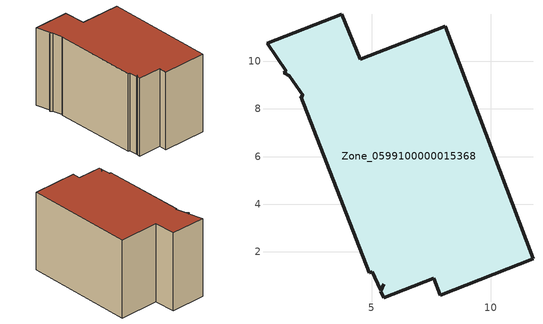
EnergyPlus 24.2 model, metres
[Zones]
Zone_0599100000015368
 floor ground (C_G): 4.52,10.09 8.08,11.47 11.77,1.7 7.87,0.18 7.6,0.88 5.51,0.07 5.39,0.35 5.51,0.64 5.36,0.42 5.03,1.16 4.89,1.12 2.03,8.53 2.12,8.54 1.53,9.4 1.31,9.51 1.42,9.57 0.6,10.76 3.74,11.97 z1.99
 wall outside (C_F): 7.87,0.18 11.77,1.7 8.08,11.47 4.52,10.09 3.74,11.97 0.6,10.76 1.42,9.57 1.31,9.51 1.53,9.4 2.12,8.54 2.03,8.53 4.89,1.12 5.03,1.16 5.36,0.42 5.51,0.64 5.39,0.35 5.51,0.07 7.6,0.88 7.87,0.18 z1.99:9.47
 roof outside (C_R): 1.53,9.4 2.12,8.54 2.03,8.53 4.89,1.12 5.03,1.16 5.36,0.42 5.51,0.64 5.39,0.35 5.51,0.07 7.6,0.88 7.87,0.18 11.77,1.7 8.08,11.47 4.52,10.09 3.74,11.97 0.6,10.76 1.42,9.57 1.31,9.51 z9.47
[BUILDING]
Pand.0599100000015368: North Axis=0; Terrain=City; Loads Convergence Tolerance Value=0.04; Temperature Convergence Tolerance Value=0.4; Solar Distribution=FullExterior; Maximum Number of Warmup Days=25; Minimum Number of Warmup Days=1
[Site:Location]
Rotterdam.The.Hague.AP_ZH_NLD Design_Conditions: Latitude=51.96; Longitude=4.45; Time Zone=1; Elevation=-4.5
[SITE:GROUNDTEMPERATURE:BUILDINGSURFACE]
18, 18, 18, 18, 18, 18, 18, 18, 18, 18, 18, 18
[MATERIAL] Thermal Absorptance=0.9; Solar Absorptance=0.7; Visible Absorptance=0.7
Name | Roughness | Thickness | Conductivity | Density | Specific Heat
G.TC.1946 | MediumSmooth | 0.15 | 1 | 540 | 1210
F.TC.1946 | Rough | 0.3 | 0.857143 | 1920 | 840
R.TC.1946 | MediumRough | 0.2 | 0.909091 | 1500 | 1000
[CONSTRUCTION]
C_G: G.TC.1946
C_F: F.TC.1946
C_R: R.TC.1946
[ZONE]
Zone_0599100000015368: Type=1; Multiplier=1; Ceiling Height=Autocalculate; Volume=Autocalculate; Floor Area=autocalculate; Part of Total Floor Area=Yes
[ZONEINFILTRATION:DESIGNFLOWRATE]
Infil_Zone_0599100000015368: Zone or ZoneList or Space or SpaceList=Zone_0599100000015368; Schedule=AlwaysOn; Design Flow Rate Calculation Method=Flow/Area; Flow Rate per Floor Area=0.003; Constant Term Coefficient=1; Temperature Term Coefficient=0; Velocity Term Coefficient=0; Velocity Squared Term Coefficient=0
[HVACTEMPLATE:ZONE:IDEALLOADSAIRSYSTEM]
Zone_0599100000015368: Maximum Heating Supply Air Temperature=50; Minimum Cooling Supply Air Temperature=13; Maximum Heating Supply Air Humidity Ratio=0.0156; Minimum Cooling Supply Air Humidity Ratio=0.0077; Heating Limit=NoLimit; Cooling Limit=NoLimit; Dehumidification Control Type=ConstantSensibleHeatRatio; Cooling Sensible Heat Ratio=0.7; Dehumidification Setpoint=60; Humidification Control Type=None; Humidification Setpoint=30; Outdoor Air Method=None; Outdoor Air Flow Rate per Person=0.00944; Outdoor Air Flow Rate per Zone Floor Area=0; Outdoor Air Flow Rate per Zone=0; Demand Controlled Ventilation Type=None; Outdoor Air Economizer Type=NoEconomizer; Heat Recovery Type=None; Sensible Heat Recovery Effectiveness=0.7; Latent Heat Recovery Effectiveness=0.65
[ZONECONTROL:THERMOSTAT]
ThermostatControl_Zone_0599100000015368: Zone or ZoneList=Zone_0599100000015368; Control Type Schedule=DualSetpointControlType; Control 1=Thermostat_Zone_0599100000015368; Temperature Difference Between Cutout And Setpoint=0
[THERMOSTATSETPOINT:DUALSETPOINT]
Thermostat_Zone_0599100000015368: Heating Setpoint Temperature Schedule=HeatingSetpoint_Zone_0599100000015368; Cooling Setpoint Temperature Schedule=CoolingSetpoint_Zone_0599100000015368
[SCHEDULE:COMPACT]
HeatingSetpoint_Zone_0599100000015368: Through: 12/31, For: AllDays, Until: 24:00, 21
CoolingSetpoint_Zone_0599100000015368: Through: 12/31, For: AllDays, Until: 24:00, 24
DualSetpointControlType: Through: 12/31, For: AllDays, Until: 24:00, 4
AlwaysOn: Through: 12/31, For: AllDays, Until: 24:00, 1
